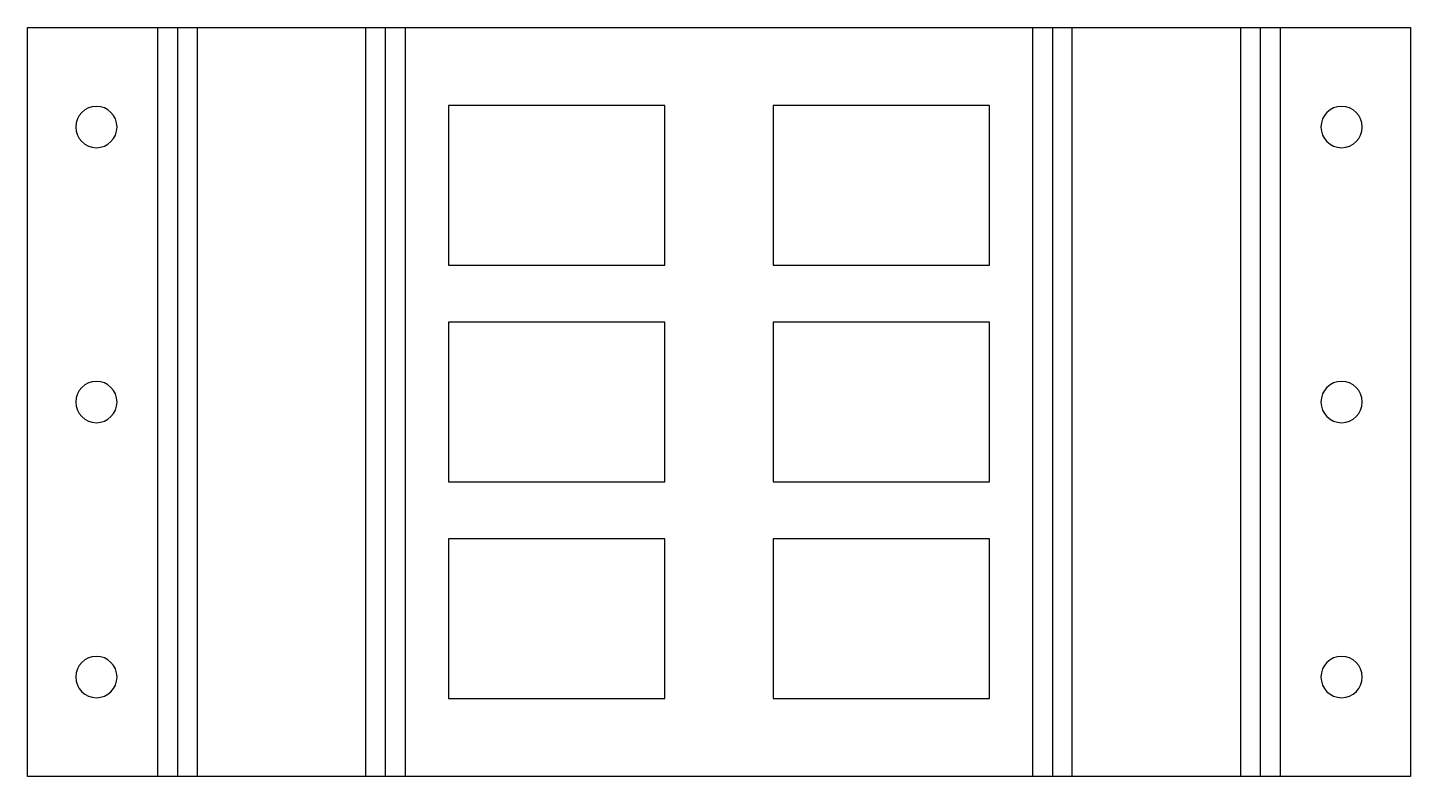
# Model space of a CAD drawing. Header units: millimetres. Extents: x 0 to 128, y 0 to 69.
import ezdxf

# ---------------------------------------------------------------- set-up
doc = ezdxf.new("R2010")
doc.units = ezdxf.units.MM

msp = doc.modelspace()

# ---------------------------------------------------------------- linework, layer by layer
at = {"layer": 'BEND'}
for p, q in [((13.85, 69.15), (13.85, 0)), ((33.07, 0), (33.07, 69.15)), ((94.68, 69.15), (94.68, 0)), ((113.9, 0), (113.9, 69.15))]:
    msp.add_line(p, q, dxfattribs=at)
at = {"layer": 'BEND_EXTENT'}
for p, q in [((12.04, 0), (12.04, 69.15)), ((15.66, 69.15), (15.66, 0)), ((31.26, 0), (31.26, 69.15)), ((34.88, 69.15), (34.88, 0)), ((92.87, 0), (92.87, 69.15)), ((96.49, 69.15), (96.49, 0)), ((112.09, 0), (112.09, 69.15)), ((115.71, 69.15), (115.71, 0))]:
    msp.add_line(p, q, dxfattribs=at)
at = {"layer": 'INTERIOR_PROFILES'}
for points in [[(38.88, 61.95), (38.88, 47.2), (58.88, 47.2), (58.88, 61.95)], [(68.88, 47.2), (88.88, 47.2), (88.88, 61.95), (68.88, 61.95)], [(38.88, 27.2), (58.88, 27.2), (58.88, 41.95), (38.88, 41.95)], [(68.88, 27.2), (88.88, 27.2), (88.88, 41.95), (68.88, 41.95)], [(38.88, 21.95), (38.88, 7.2), (58.88, 7.2), (58.88, 21.95)], [(68.88, 21.95), (68.88, 7.2), (88.88, 7.2), (88.88, 21.95)]]:
    msp.add_lwpolyline(points, close=True, dxfattribs=at)
at = {"layer": 'INTERIOR_PROFILES', "extrusion": (0, 0, -1)}
for centre in [(-6.35, 59.97), (-121.4, 59.97), (-6.35, 34.57), (-121.4, 34.57), (-6.35, 9.17), (-121.4, 9.17)]:
    msp.add_circle(centre, 1.91, dxfattribs=at)
at = {"layer": 'OUTER_PROFILES'}
msp.add_lwpolyline([(127.75, 0), (0, 0), (0, 69.15), (127.75, 69.15)], close=True, dxfattribs=at)

doc.saveas('drawing.dxf')
